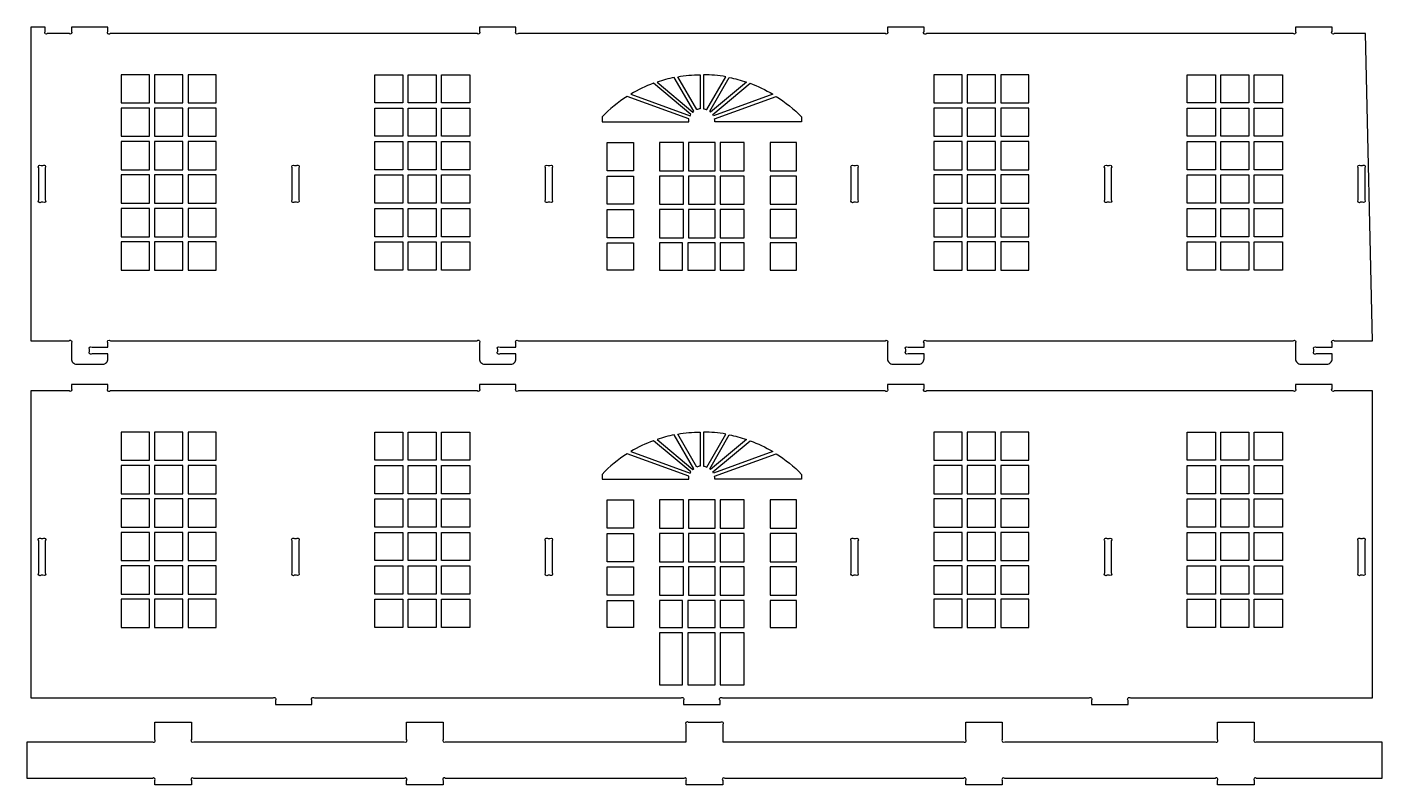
# Model space of a CAD drawing. Extents: x 7328 to 12839, y -521 to 2507.
# Drawn here: x 8780 to 10024, y 1811 to 2507 of the extents above; entities that cross this region are included whole.
import ezdxf

# ---------------------------------------------------------------- set-up
doc = ezdxf.new("R2010")
doc.units = 0
doc.header["$MEASUREMENT"] = 0
doc.layers.add('LAYER_1', color=18, linetype='CONTINUOUS')

msp = doc.modelspace()

# ---------------------------------------------------------------- linework, layer by layer
at = {"layer": 'LAYER_1'}
for points in [[(10008.9, 2501.4), (9980.4, 2501.4, -1), (9978.2, 2503.5), (9978.2, 2507.4), (9944.6, 2507.4), (9944.6, 2503.5, -1), (9942.5, 2501.4), (9605.6, 2501.4, -1), (9603.4, 2503.5), (9603.4, 2507.4), (9569.8, 2507.4), (9569.8, 2503.5, -1), (9567.7, 2501.4), (9230.8, 2501.4, -1), (9228.6, 2503.5), (9228.6, 2507.4), (9195, 2507.4), (9195, 2503.5, -1), (9192.9, 2501.4), (8856, 2501.4, -1), (8853.8, 2503.5), (8853.8, 2507.4), (8820.2, 2507.4), (8820.2, 2503.5, -1), (8818.1, 2501.4), (8798.4, 2501.4, -1), (8796.2, 2503.5), (8796.2, 2507.4), (8783, 2507.4), (8783, 2219.4), (8818.1, 2219.4, -1), (8820.2, 2217.3), (8820.2, 2202.6, 0.414214), (8825, 2197.8), (8849, 2197.8, 0.414214), (8853.8, 2202.6), (8853.8, 2207.4), (8839.2, 2207.4, -1), (8837, 2209.5), (8837, 2211.3, -1), (8839.2, 2213.4), (8853.8, 2213.4), (8853.8, 2217.3, -1), (8856, 2219.4), (9192.9, 2219.4, -1), (9195, 2217.3), (9195, 2202.6, 0.414214), (9199.8, 2197.8), (9223.8, 2197.8, 0.414214), (9228.6, 2202.6), (9228.6, 2207.4), (9214, 2207.4, -1), (9211.8, 2209.5), (9211.8, 2211.3, -1), (9214, 2213.4), (9228.6, 2213.4), (9228.6, 2217.3, -1), (9230.8, 2219.4), (9567.7, 2219.4, -1), (9569.8, 2217.3), (9569.8, 2202.6, 0.414214), (9574.6, 2197.8), (9598.6, 2197.8, 0.414214), (9603.4, 2202.6), (9603.4, 2207.4), (9588.8, 2207.4, -1), (9586.6, 2209.5), (9586.6, 2211.3, -1), (9588.8, 2213.4), (9603.4, 2213.4), (9603.4, 2217.3, -1), (9605.6, 2219.4), (9942.5, 2219.4, -1), (9944.6, 2217.3), (9944.6, 2202.6, 0.414214), (9949.4, 2197.8), (9973.4, 2197.8, 0.414214), (9978.2, 2202.6), (9978.2, 2207.4), (9963.6, 2207.4, -1), (9961.4, 2209.5), (9961.4, 2211.3, -1), (9963.6, 2213.4), (9978.2, 2213.4), (9978.2, 2217.3, -1), (9980.4, 2219.4), (10015.4, 2219.4)], [(9334.1, 2445.8), (9388.6, 2426, -0.024608), (9389.1, 2427), (9354.9, 2455.8, 0.04529)], [(9392, 2430.1), (9374, 2461.2, 0.032185), (9358.2, 2456.9), (9391.1, 2429.3, -0.024608)], [(9377.1, 2461.8, -0.040607), (9397.7, 2463.7), (9397.7, 2432.4, 0.068342), (9394.6, 2431.6)], [(9421.3, 2461.8, 0.040607), (9400.7, 2463.7), (9400.7, 2432.4, -0.068342), (9403.9, 2431.6)], [(9406.5, 2430.1), (9424.5, 2461.2, -0.032185), (9440.3, 2456.9), (9407.4, 2429.3, 0.024608)], [(9464.4, 2445.8), (9409.9, 2426, 0.024608), (9409.3, 2427), (9443.6, 2455.8, -0.04529)], [(9387.2, 2420.5, -0.055993), (9387.5, 2423.2), (9330.8, 2443.8, 0.059041), (9307.6, 2424.9), (9307.6, 2420.5)], [(9411.2, 2420.5, 0.055993), (9410.9, 2423.2), (9467.6, 2443.8, -0.059041), (9490.9, 2424.9), (9490.9, 2420.5)], [(8796.2, 2378.1), (8796.2, 2348.7, -1), (8794.1, 2346.6), (8792.4, 2346.6, -1), (8790.2, 2348.7), (8790.2, 2378.1, -1), (8792.4, 2380.2), (8794.1, 2380.2, -1)], [(9029, 2378.1), (9029, 2348.7, -1), (9026.9, 2346.6), (9025.2, 2346.6, -1), (9023, 2348.7), (9023, 2378.1, -1), (9025.2, 2380.2), (9026.9, 2380.2, -1)], [(9261.8, 2378.1), (9261.8, 2348.7, -1), (9259.7, 2346.6), (9258, 2346.6, -1), (9255.8, 2348.7), (9255.8, 2378.1, -1), (9258, 2380.2), (9259.7, 2380.2, -1)], [(9542.6, 2378.1), (9542.6, 2348.7, -1), (9540.5, 2346.6), (9538.8, 2346.6, -1), (9536.6, 2348.7), (9536.6, 2378.1, -1), (9538.8, 2380.2), (9540.5, 2380.2, -1)], [(9775.4, 2378.1), (9775.4, 2348.7, -1), (9773.3, 2346.6), (9771.6, 2346.6, -1), (9769.4, 2348.7), (9769.4, 2378.1, -1), (9771.6, 2380.2), (9773.3, 2380.2, -1)], [(10008.2, 2378.1), (10008.2, 2348.7, -1), (10006.1, 2346.6), (10004.4, 2346.6, -1), (10002.2, 2348.7), (10002.2, 2378.1, -1), (10004.4, 2380.2), (10006.1, 2380.2, -1)], [(8783, 1891.2), (9005.5, 1891.2, -1), (9007.6, 1889), (9007.6, 1885.2), (9041.2, 1885.2), (9041.2, 1889, -1), (9043.4, 1891.2), (9380.3, 1891.2, -1), (9382.4, 1889), (9382.4, 1885.2), (9416, 1885.2), (9416, 1889, -1), (9418.2, 1891.2), (9755.1, 1891.2, -1), (9757.2, 1889), (9757.2, 1885.2), (9790.8, 1885.2), (9790.8, 1889, -1), (9793, 1891.2), (10015.4, 1891.2), (10015.4, 2173.2), (9980.4, 2173.2, -1), (9978.2, 2175.3), (9978.2, 2179.2), (9944.6, 2179.2), (9944.6, 2175.3, -1), (9942.5, 2173.2), (9605.6, 2173.2, -1), (9603.4, 2175.3), (9603.4, 2179.2), (9569.8, 2179.2), (9569.8, 2175.3, -1), (9567.7, 2173.2), (9230.8, 2173.2, -1), (9228.6, 2175.3), (9228.6, 2179.2), (9195, 2179.2), (9195, 2175.3, -1), (9192.9, 2173.2), (8856, 2173.2, -1), (8853.8, 2175.3), (8853.8, 2179.2), (8820.2, 2179.2), (8820.2, 2175.3, -1), (8818.1, 2173.2), (8783, 2173.2)], [(9392, 2101.8), (9374, 2133, 0.032185), (9358.2, 2128.7), (9391.1, 2101.1, -0.024608)], [(9377.1, 2133.6, -0.040607), (9397.7, 2135.5), (9397.7, 2104.2, 0.068342), (9394.6, 2103.3)], [(9421.3, 2133.6, 0.040607), (9400.7, 2135.5), (9400.7, 2104.2, -0.068342), (9403.9, 2103.3)], [(9406.5, 2101.8), (9424.5, 2133, -0.032185), (9440.3, 2128.7), (9407.4, 2101.1, 0.024608)], [(9387.2, 2092.3, -0.055993), (9387.5, 2094.9), (9330.8, 2115.6, 0.059041), (9307.6, 2096.6), (9307.6, 2092.3)], [(9334.1, 2117.6), (9388.6, 2097.8, -0.024608), (9389.1, 2098.8), (9354.9, 2127.5, 0.04529)], [(9464.4, 2117.6), (9409.9, 2097.8, 0.024608), (9409.3, 2098.8), (9443.6, 2127.5, -0.04529)], [(9411.2, 2092.3, 0.055993), (9410.9, 2094.9), (9467.6, 2115.6, -0.059041), (9490.9, 2096.6), (9490.9, 2092.3)], [(8796.2, 2035.4), (8796.2, 2006.1, -1), (8794.1, 2004), (8792.4, 2004, -1), (8790.2, 2006.1), (8790.2, 2035.4, -1), (8792.4, 2037.6), (8794.1, 2037.6, -1)], [(9029, 2035.4), (9029, 2006.1, -1), (9026.9, 2004), (9025.2, 2004, -1), (9023, 2006.1), (9023, 2035.4, -1), (9025.2, 2037.6), (9026.9, 2037.6, -1)], [(9261.8, 2035.4), (9261.8, 2006.1, -1), (9259.7, 2004), (9258, 2004, -1), (9255.8, 2006.1), (9255.8, 2035.4, -1), (9258, 2037.6), (9259.7, 2037.6, -1)], [(9542.6, 2035.4), (9542.6, 2006.1, -1), (9540.5, 2004), (9538.8, 2004, -1), (9536.6, 2006.1), (9536.6, 2035.4, -1), (9538.8, 2037.6), (9540.5, 2037.6, -1)], [(9775.4, 2035.4), (9775.4, 2006.1, -1), (9773.3, 2004), (9771.6, 2004, -1), (9769.4, 2006.1), (9769.4, 2035.4, -1), (9771.6, 2037.6), (9773.3, 2037.6, -1)], [(10008.2, 2035.4), (10008.2, 2006.1, -1), (10006.1, 2004), (10004.4, 2004, -1), (10002.2, 2006.1), (10002.2, 2035.4, -1), (10004.4, 2037.6), (10006.1, 2037.6, -1)], [(10023.9, 1817.4), (9908.8, 1817.4, 1), (9906.6, 1815.3), (9906.6, 1811.4), (9873, 1811.4), (9873, 1815.3, 1), (9870.9, 1817.4), (9677.5, 1817.4, 1), (9675.3, 1815.3), (9675.3, 1811.4), (9641.7, 1811.4), (9641.7, 1815.3, 1), (9639.6, 1817.4), (9420.7, 1817.4, 1), (9418.5, 1815.3), (9418.5, 1811.4), (9384.9, 1811.4), (9384.9, 1815.3, 1), (9382.8, 1817.4), (9163.9, 1817.4, 1), (9161.7, 1815.3), (9161.7, 1811.4), (9128.1, 1811.4), (9128.1, 1815.3, 1), (9126, 1817.4), (8932.6, 1817.4, 1), (8930.4, 1815.3), (8930.4, 1811.4), (8896.8, 1811.4), (8896.8, 1815.3, 1), (8894.7, 1817.4), (8779.5, 1817.4), (8779.5, 1851), (8894.7, 1851, 1), (8896.8, 1853.1), (8896.8, 1869), (8930.4, 1869), (8930.4, 1853.1, 1), (8932.6, 1851), (9126, 1851, 1), (9128.1, 1853.1), (9128.1, 1869), (9161.7, 1869), (9161.7, 1853.1, 1), (9163.9, 1851), (9384.9, 1851), (9384.9, 1866.9, -1), (9387.1, 1869), (9416.4, 1869, -1), (9418.5, 1866.9), (9418.5, 1851), (9639.6, 1851, 1), (9641.7, 1853.1), (9641.7, 1869), (9675.3, 1869), (9675.3, 1853.1, 1), (9677.5, 1851), (9870.9, 1851, 1), (9873, 1853.1), (9873, 1869), (9906.6, 1869), (9906.6, 1853.1, 1), (9908.8, 1851), (10023.9, 1851)]]:
    msp.add_lwpolyline(points, format="xyb", close=True, dxfattribs=at)
for points in [[(8866, 2437.8), (8891.9, 2437.8), (8891.9, 2463.7), (8866, 2463.7)], [(8896.7, 2437.8), (8922.6, 2437.8), (8922.6, 2463.7), (8896.7, 2463.7)], [(8927.4, 2437.8), (8953.3, 2437.8), (8953.3, 2463.7), (8927.4, 2463.7)], [(9124.7, 2437.8), (9098.8, 2437.8), (9098.8, 2463.7), (9124.7, 2463.7)], [(9155.4, 2437.8), (9129.5, 2437.8), (9129.5, 2463.7), (9155.4, 2463.7)], [(9186.1, 2437.8), (9160.2, 2437.8), (9160.2, 2463.7), (9186.1, 2463.7)], [(9612.4, 2437.8), (9638.3, 2437.8), (9638.3, 2463.7), (9612.4, 2463.7)], [(9643.1, 2437.8), (9669, 2437.8), (9669, 2463.7), (9643.1, 2463.7)], [(9673.8, 2437.8), (9699.7, 2437.8), (9699.7, 2463.7), (9673.8, 2463.7)], [(9871.1, 2437.8), (9845.2, 2437.8), (9845.2, 2463.7), (9871.1, 2463.7)], [(9901.8, 2437.8), (9875.9, 2437.8), (9875.9, 2463.7), (9901.8, 2463.7)], [(9932.5, 2437.8), (9906.6, 2437.8), (9906.6, 2463.7), (9932.5, 2463.7)], [(8866, 2407.1), (8891.9, 2407.1), (8891.9, 2433), (8866, 2433)], [(8896.7, 2407.1), (8922.6, 2407.1), (8922.6, 2433), (8896.7, 2433)], [(8927.4, 2407.1), (8953.3, 2407.1), (8953.3, 2433), (8927.4, 2433)], [(9124.7, 2407.1), (9098.8, 2407.1), (9098.8, 2433), (9124.7, 2433)], [(9155.4, 2407.1), (9129.5, 2407.1), (9129.5, 2433), (9155.4, 2433)], [(9186.1, 2407.1), (9160.2, 2407.1), (9160.2, 2433), (9186.1, 2433)], [(9612.4, 2407.1), (9638.3, 2407.1), (9638.3, 2433), (9612.4, 2433)], [(9643.1, 2407.1), (9669, 2407.1), (9669, 2433), (9643.1, 2433)], [(9673.8, 2407.1), (9699.7, 2407.1), (9699.7, 2433), (9673.8, 2433)], [(9871.1, 2407.1), (9845.2, 2407.1), (9845.2, 2433), (9871.1, 2433)], [(9901.8, 2407.1), (9875.9, 2407.1), (9875.9, 2433), (9901.8, 2433)], [(9932.5, 2407.1), (9906.6, 2407.1), (9906.6, 2433), (9932.5, 2433)], [(8866, 2376.4), (8891.9, 2376.4), (8891.9, 2402.3), (8866, 2402.3)], [(8896.7, 2376.4), (8922.6, 2376.4), (8922.6, 2402.3), (8896.7, 2402.3)], [(8927.4, 2376.4), (8953.3, 2376.4), (8953.3, 2402.3), (8927.4, 2402.3)], [(9124.7, 2376.4), (9098.8, 2376.4), (9098.8, 2402.3), (9124.7, 2402.3)], [(9155.4, 2376.4), (9129.5, 2376.4), (9129.5, 2402.3), (9155.4, 2402.3)], [(9186.1, 2376.4), (9160.2, 2376.4), (9160.2, 2402.3), (9186.1, 2402.3)], [(9612.4, 2376.4), (9638.3, 2376.4), (9638.3, 2402.3), (9612.4, 2402.3)], [(9643.1, 2376.4), (9669, 2376.4), (9669, 2402.3), (9643.1, 2402.3)], [(9673.8, 2376.4), (9699.7, 2376.4), (9699.7, 2402.3), (9673.8, 2402.3)], [(9871.1, 2376.4), (9845.2, 2376.4), (9845.2, 2402.3), (9871.1, 2402.3)], [(9901.8, 2376.4), (9875.9, 2376.4), (9875.9, 2402.3), (9901.8, 2402.3)], [(9932.5, 2376.4), (9906.6, 2376.4), (9906.6, 2402.3), (9932.5, 2402.3)], [(9336.4, 2375.4), (9312.4, 2375.4), (9312.4, 2401.3), (9336.4, 2401.3)], [(9360.4, 2375.4), (9382.3, 2375.4), (9382.3, 2401.3), (9360.4, 2401.3)], [(9387.1, 2375.4), (9411.4, 2375.4), (9411.4, 2401.3), (9387.1, 2401.3)], [(9416.2, 2375.4), (9438.1, 2375.4), (9438.1, 2401.3), (9416.2, 2401.3)], [(9462.1, 2375.4), (9486.1, 2375.4), (9486.1, 2401.3), (9462.1, 2401.3)], [(8866, 2345.7), (8891.9, 2345.7), (8891.9, 2371.6), (8866, 2371.6)], [(8896.7, 2345.7), (8922.6, 2345.7), (8922.6, 2371.6), (8896.7, 2371.6)], [(8927.4, 2345.7), (8953.3, 2345.7), (8953.3, 2371.6), (8927.4, 2371.6)], [(9124.7, 2345.7), (9098.8, 2345.7), (9098.8, 2371.6), (9124.7, 2371.6)], [(9155.4, 2345.7), (9129.5, 2345.7), (9129.5, 2371.6), (9155.4, 2371.6)], [(9186.1, 2345.7), (9160.2, 2345.7), (9160.2, 2371.6), (9186.1, 2371.6)], [(9336.4, 2344.7), (9312.4, 2344.7), (9312.4, 2370.6), (9336.4, 2370.6)], [(9360.4, 2344.7), (9382.3, 2344.7), (9382.3, 2370.6), (9360.4, 2370.6)], [(9387.1, 2344.7), (9411.4, 2344.7), (9411.4, 2370.6), (9387.1, 2370.6)], [(9416.2, 2344.7), (9438.1, 2344.7), (9438.1, 2370.6), (9416.2, 2370.6)], [(9462.1, 2344.7), (9486.1, 2344.7), (9486.1, 2370.6), (9462.1, 2370.6)], [(9612.4, 2345.7), (9638.3, 2345.7), (9638.3, 2371.6), (9612.4, 2371.6)], [(9643.1, 2345.7), (9669, 2345.7), (9669, 2371.6), (9643.1, 2371.6)], [(9673.8, 2345.7), (9699.7, 2345.7), (9699.7, 2371.6), (9673.8, 2371.6)], [(9871.1, 2345.7), (9845.2, 2345.7), (9845.2, 2371.6), (9871.1, 2371.6)], [(9901.8, 2345.7), (9875.9, 2345.7), (9875.9, 2371.6), (9901.8, 2371.6)], [(9932.5, 2345.7), (9906.6, 2345.7), (9906.6, 2371.6), (9932.5, 2371.6)], [(8866, 2314.9), (8891.9, 2314.9), (8891.9, 2340.9), (8866, 2340.9)], [(8896.7, 2314.9), (8922.6, 2314.9), (8922.6, 2340.9), (8896.7, 2340.9)], [(8927.4, 2314.9), (8953.3, 2314.9), (8953.3, 2340.9), (8927.4, 2340.9)], [(9124.7, 2314.9), (9098.8, 2314.9), (9098.8, 2340.9), (9124.7, 2340.9)], [(9155.4, 2314.9), (9129.5, 2314.9), (9129.5, 2340.9), (9155.4, 2340.9)], [(9186.1, 2314.9), (9160.2, 2314.9), (9160.2, 2340.9), (9186.1, 2340.9)], [(9336.4, 2339.9), (9336.4, 2314), (9312.4, 2314), (9312.4, 2339.9)], [(9360.4, 2314), (9382.3, 2314), (9382.3, 2339.9), (9360.4, 2339.9)], [(9387.1, 2314), (9411.4, 2314), (9411.4, 2339.9), (9387.1, 2339.9)], [(9416.2, 2314), (9438.1, 2314), (9438.1, 2339.9), (9416.2, 2339.9)], [(9462.1, 2339.9), (9462.1, 2314), (9486.1, 2314), (9486.1, 2339.9)], [(9612.4, 2314.9), (9638.3, 2314.9), (9638.3, 2340.9), (9612.4, 2340.9)], [(9643.1, 2314.9), (9669, 2314.9), (9669, 2340.9), (9643.1, 2340.9)], [(9673.8, 2314.9), (9699.7, 2314.9), (9699.7, 2340.9), (9673.8, 2340.9)], [(9871.1, 2314.9), (9845.2, 2314.9), (9845.2, 2340.9), (9871.1, 2340.9)], [(9901.8, 2314.9), (9875.9, 2314.9), (9875.9, 2340.9), (9901.8, 2340.9)], [(9932.5, 2314.9), (9906.6, 2314.9), (9906.6, 2340.9), (9932.5, 2340.9)], [(8866, 2284.2), (8891.9, 2284.2), (8891.9, 2310.1), (8866, 2310.1)], [(8896.7, 2284.2), (8922.6, 2284.2), (8922.6, 2310.1), (8896.7, 2310.1)], [(8927.4, 2284.2), (8953.3, 2284.2), (8953.3, 2310.1), (8927.4, 2310.1)], [(9124.7, 2284.2), (9098.8, 2284.2), (9098.8, 2310.1), (9124.7, 2310.1)], [(9155.4, 2284.2), (9129.5, 2284.2), (9129.5, 2310.1), (9155.4, 2310.1)], [(9186.1, 2284.2), (9160.2, 2284.2), (9160.2, 2310.1), (9186.1, 2310.1)], [(9336.4, 2309.2), (9336.4, 2284.2), (9312.4, 2284.2), (9312.4, 2309.2)], [(9360.4, 2284.2), (9381.5, 2284.2), (9381.5, 2309.2), (9360.4, 2309.2)], [(9386.3, 2284.2), (9411.4, 2284.2), (9411.4, 2309.2), (9386.3, 2309.2)], [(9416.2, 2284.2), (9438.1, 2284.2), (9438.1, 2309.2), (9416.2, 2309.2)], [(9462.1, 2309.2), (9462.1, 2284.2), (9486.1, 2284.2), (9486.1, 2309.2)], [(9612.4, 2284.2), (9638.3, 2284.2), (9638.3, 2310.1), (9612.4, 2310.1)], [(9643.1, 2284.2), (9669, 2284.2), (9669, 2310.1), (9643.1, 2310.1)], [(9673.8, 2284.2), (9699.7, 2284.2), (9699.7, 2310.1), (9673.8, 2310.1)], [(9871.1, 2284.2), (9845.2, 2284.2), (9845.2, 2310.1), (9871.1, 2310.1)], [(9901.8, 2284.2), (9875.9, 2284.2), (9875.9, 2310.1), (9901.8, 2310.1)], [(9932.5, 2284.2), (9906.6, 2284.2), (9906.6, 2310.1), (9932.5, 2310.1)], [(8866, 2109.6), (8891.9, 2109.6), (8891.9, 2135.5), (8866, 2135.5)], [(8896.7, 2109.6), (8922.6, 2109.6), (8922.6, 2135.5), (8896.7, 2135.5)], [(8927.4, 2109.6), (8953.3, 2109.6), (8953.3, 2135.5), (8927.4, 2135.5)], [(9124.7, 2109.6), (9098.8, 2109.6), (9098.8, 2135.5), (9124.7, 2135.5)], [(9155.4, 2109.6), (9129.5, 2109.6), (9129.5, 2135.5), (9155.4, 2135.5)], [(9186.1, 2109.6), (9160.2, 2109.6), (9160.2, 2135.5), (9186.1, 2135.5)], [(9612.4, 2109.6), (9638.3, 2109.6), (9638.3, 2135.5), (9612.4, 2135.5)], [(9643.1, 2109.6), (9669, 2109.6), (9669, 2135.5), (9643.1, 2135.5)], [(9673.8, 2109.6), (9699.7, 2109.6), (9699.7, 2135.5), (9673.8, 2135.5)], [(9871.1, 2109.6), (9845.2, 2109.6), (9845.2, 2135.5), (9871.1, 2135.5)], [(9901.8, 2109.6), (9875.9, 2109.6), (9875.9, 2135.5), (9901.8, 2135.5)], [(9932.5, 2109.6), (9906.6, 2109.6), (9906.6, 2135.5), (9932.5, 2135.5)], [(8866, 2078.8), (8891.9, 2078.8), (8891.9, 2104.8), (8866, 2104.8)], [(8896.7, 2078.8), (8922.6, 2078.8), (8922.6, 2104.8), (8896.7, 2104.8)], [(8927.4, 2078.8), (8953.3, 2078.8), (8953.3, 2104.8), (8927.4, 2104.8)], [(9124.7, 2078.8), (9098.8, 2078.8), (9098.8, 2104.8), (9124.7, 2104.8)], [(9155.4, 2078.8), (9129.5, 2078.8), (9129.5, 2104.8), (9155.4, 2104.8)], [(9186.1, 2078.8), (9160.2, 2078.8), (9160.2, 2104.8), (9186.1, 2104.8)], [(9612.4, 2078.8), (9638.3, 2078.8), (9638.3, 2104.8), (9612.4, 2104.8)], [(9643.1, 2078.8), (9669, 2078.8), (9669, 2104.8), (9643.1, 2104.8)], [(9673.8, 2078.8), (9699.7, 2078.8), (9699.7, 2104.8), (9673.8, 2104.8)], [(9871.1, 2078.8), (9845.2, 2078.8), (9845.2, 2104.8), (9871.1, 2104.8)], [(9901.8, 2078.8), (9875.9, 2078.8), (9875.9, 2104.8), (9901.8, 2104.8)], [(9932.5, 2078.8), (9906.6, 2078.8), (9906.6, 2104.8), (9932.5, 2104.8)], [(8866, 2048.1), (8891.9, 2048.1), (8891.9, 2074), (8866, 2074)], [(8896.7, 2048.1), (8922.6, 2048.1), (8922.6, 2074), (8896.7, 2074)], [(8927.4, 2048.1), (8953.3, 2048.1), (8953.3, 2074), (8927.4, 2074)], [(9124.7, 2048.1), (9098.8, 2048.1), (9098.8, 2074), (9124.7, 2074)], [(9155.4, 2048.1), (9129.5, 2048.1), (9129.5, 2074), (9155.4, 2074)], [(9186.1, 2048.1), (9160.2, 2048.1), (9160.2, 2074), (9186.1, 2074)], [(9336.4, 2047.2), (9312.4, 2047.2), (9312.4, 2073.1), (9336.4, 2073.1)], [(9360.4, 2047.2), (9382.3, 2047.2), (9382.3, 2073.1), (9360.4, 2073.1)], [(9387.1, 2047.2), (9411.4, 2047.2), (9411.4, 2073.1), (9387.1, 2073.1)], [(9416.2, 2047.2), (9438.1, 2047.2), (9438.1, 2073.1), (9416.2, 2073.1)], [(9462.1, 2047.2), (9486.1, 2047.2), (9486.1, 2073.1), (9462.1, 2073.1)], [(9612.4, 2048.1), (9638.3, 2048.1), (9638.3, 2074), (9612.4, 2074)], [(9643.1, 2048.1), (9669, 2048.1), (9669, 2074), (9643.1, 2074)], [(9673.8, 2048.1), (9699.7, 2048.1), (9699.7, 2074), (9673.8, 2074)], [(9871.1, 2048.1), (9845.2, 2048.1), (9845.2, 2074), (9871.1, 2074)], [(9901.8, 2048.1), (9875.9, 2048.1), (9875.9, 2074), (9901.8, 2074)], [(9932.5, 2048.1), (9906.6, 2048.1), (9906.6, 2074), (9932.5, 2074)], [(8866, 2017.4), (8891.9, 2017.4), (8891.9, 2043.3), (8866, 2043.3)], [(8896.7, 2017.4), (8922.6, 2017.4), (8922.6, 2043.3), (8896.7, 2043.3)], [(8927.4, 2017.4), (8953.3, 2017.4), (8953.3, 2043.3), (8927.4, 2043.3)], [(9124.7, 2017.4), (9098.8, 2017.4), (9098.8, 2043.3), (9124.7, 2043.3)], [(9155.4, 2017.4), (9129.5, 2017.4), (9129.5, 2043.3), (9155.4, 2043.3)], [(9186.1, 2017.4), (9160.2, 2017.4), (9160.2, 2043.3), (9186.1, 2043.3)], [(9336.4, 2016.4), (9312.4, 2016.4), (9312.4, 2042.4), (9336.4, 2042.4)], [(9360.4, 2016.4), (9382.3, 2016.4), (9382.3, 2042.4), (9360.4, 2042.4)], [(9387.1, 2016.4), (9411.4, 2016.4), (9411.4, 2042.4), (9387.1, 2042.4)], [(9416.2, 2016.4), (9438.1, 2016.4), (9438.1, 2042.4), (9416.2, 2042.4)], [(9462.1, 2016.4), (9486.1, 2016.4), (9486.1, 2042.4), (9462.1, 2042.4)], [(9612.4, 2017.4), (9638.3, 2017.4), (9638.3, 2043.3), (9612.4, 2043.3)], [(9643.1, 2017.4), (9669, 2017.4), (9669, 2043.3), (9643.1, 2043.3)], [(9673.8, 2017.4), (9699.7, 2017.4), (9699.7, 2043.3), (9673.8, 2043.3)], [(9871.1, 2017.4), (9845.2, 2017.4), (9845.2, 2043.3), (9871.1, 2043.3)], [(9901.8, 2017.4), (9875.9, 2017.4), (9875.9, 2043.3), (9901.8, 2043.3)], [(9932.5, 2017.4), (9906.6, 2017.4), (9906.6, 2043.3), (9932.5, 2043.3)], [(8866, 1986.7), (8891.9, 1986.7), (8891.9, 2012.6), (8866, 2012.6)], [(8896.7, 1986.7), (8922.6, 1986.7), (8922.6, 2012.6), (8896.7, 2012.6)], [(8927.4, 1986.7), (8953.3, 1986.7), (8953.3, 2012.6), (8927.4, 2012.6)], [(9124.7, 1986.7), (9098.8, 1986.7), (9098.8, 2012.6), (9124.7, 2012.6)], [(9155.4, 1986.7), (9129.5, 1986.7), (9129.5, 2012.6), (9155.4, 2012.6)], [(9186.1, 1986.7), (9160.2, 1986.7), (9160.2, 2012.6), (9186.1, 2012.6)], [(9336.4, 2011.6), (9336.4, 1985.7), (9312.4, 1985.7), (9312.4, 2011.6)], [(9360.4, 1985.7), (9382.3, 1985.7), (9382.3, 2011.6), (9360.4, 2011.6)], [(9387.1, 1985.7), (9411.4, 1985.7), (9411.4, 2011.6), (9387.1, 2011.6)], [(9416.2, 1985.7), (9438.1, 1985.7), (9438.1, 2011.6), (9416.2, 2011.6)], [(9462.1, 2011.6), (9462.1, 1985.7), (9486.1, 1985.7), (9486.1, 2011.6)], [(9612.4, 1986.7), (9638.3, 1986.7), (9638.3, 2012.6), (9612.4, 2012.6)], [(9643.1, 1986.7), (9669, 1986.7), (9669, 2012.6), (9643.1, 2012.6)], [(9673.8, 1986.7), (9699.7, 1986.7), (9699.7, 2012.6), (9673.8, 2012.6)], [(9871.1, 1986.7), (9845.2, 1986.7), (9845.2, 2012.6), (9871.1, 2012.6)], [(9901.8, 1986.7), (9875.9, 1986.7), (9875.9, 2012.6), (9901.8, 2012.6)], [(9932.5, 1986.7), (9906.6, 1986.7), (9906.6, 2012.6), (9932.5, 2012.6)], [(8866, 1956), (8891.9, 1956), (8891.9, 1981.9), (8866, 1981.9)], [(8896.7, 1956), (8922.6, 1956), (8922.6, 1981.9), (8896.7, 1981.9)], [(8927.4, 1956), (8953.3, 1956), (8953.3, 1981.9), (8927.4, 1981.9)], [(9124.7, 1956), (9098.8, 1956), (9098.8, 1981.9), (9124.7, 1981.9)], [(9155.4, 1956), (9129.5, 1956), (9129.5, 1981.9), (9155.4, 1981.9)], [(9186.1, 1956), (9160.2, 1956), (9160.2, 1981.9), (9186.1, 1981.9)], [(9336.4, 1980.9), (9336.4, 1956), (9312.4, 1956), (9312.4, 1980.9)], [(9360.4, 1956), (9381.5, 1956), (9381.5, 1980.9), (9360.4, 1980.9)], [(9386.3, 1956), (9411.4, 1956), (9411.4, 1980.9), (9386.3, 1980.9)], [(9416.2, 1956), (9438.1, 1956), (9438.1, 1980.9), (9416.2, 1980.9)], [(9462.1, 1980.9), (9462.1, 1956), (9486.1, 1956), (9486.1, 1980.9)], [(9612.4, 1956), (9638.3, 1956), (9638.3, 1981.9), (9612.4, 1981.9)], [(9643.1, 1956), (9669, 1956), (9669, 1981.9), (9643.1, 1981.9)], [(9673.8, 1956), (9699.7, 1956), (9699.7, 1981.9), (9673.8, 1981.9)], [(9871.1, 1956), (9845.2, 1956), (9845.2, 1981.9), (9871.1, 1981.9)], [(9901.8, 1956), (9875.9, 1956), (9875.9, 1981.9), (9901.8, 1981.9)], [(9932.5, 1956), (9906.6, 1956), (9906.6, 1981.9), (9932.5, 1981.9)], [(9360.4, 1903.2), (9381.5, 1903.2), (9381.5, 1951.2), (9360.4, 1951.2)], [(9386.3, 1903.2), (9411.4, 1903.2), (9411.4, 1951.2), (9386.3, 1951.2)], [(9416.2, 1903.2), (9438.1, 1903.2), (9438.1, 1951.2), (9416.2, 1951.2)]]:
    msp.add_lwpolyline(points, close=True, dxfattribs=at)

doc.saveas('drawing.dxf')
